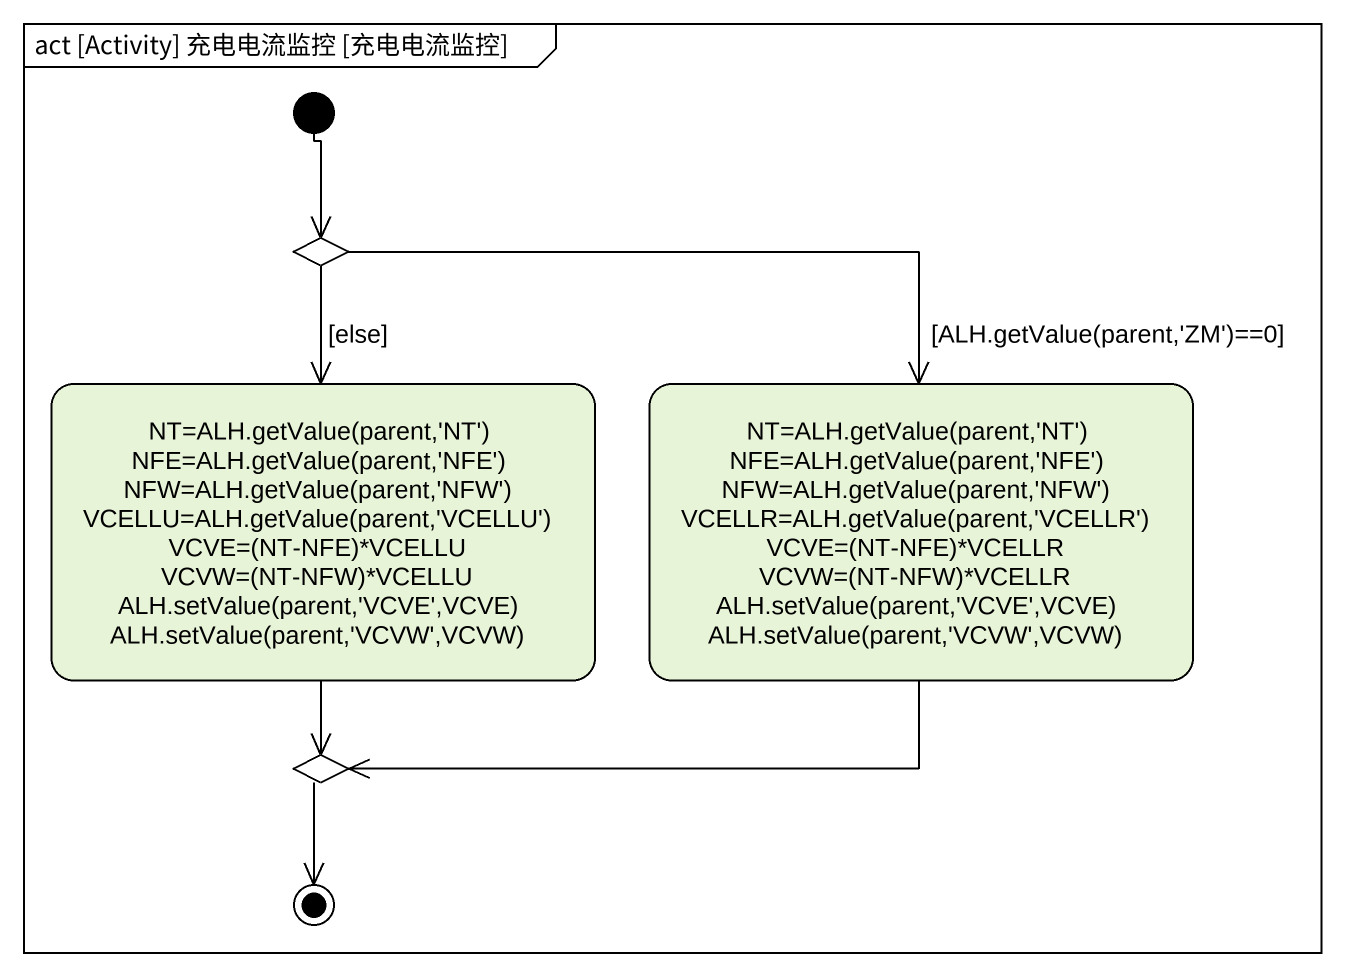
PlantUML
@startuml
mainframe act [Activity] 充电电流监控 [充电电流监控]
hide empty description
state choice1 <<choice>>
state "NT=ALH.getValue(parent,'NT') NFE=ALH.getValue(parent,'NFE') NFW=ALH.getValue(parent,'NFW') VCELLU=ALH.getValue(parent,'VCELLU') VCVE=(NT-NFE)*VCELLU VCVW=(NT-NFW)*VCELLU ALH.setValue(parent,'VCVE',VCVE) ALH.setValue(parent,'VCVW',VCVW)" as NT_ALH_getValue_parent_NT
state "NT=ALH.getValue(parent,'NT') NFE=ALH.getValue(parent,'NFE') NFW=ALH.getValue(parent,'NFW') VCELLR=ALH.getValue(parent,'VCELLR') VCVE=(NT-NFE)*VCELLR VCVW=(NT-NFW)*VCELLR ALH.setValue(parent,'VCVE',VCVE) ALH.setValue(parent,'VCVW',VCVW)" as NT_ALH_getValue_parent_NT_2
state choice2 <<choice>>
[*] --> choice1
choice1 --> NT_ALH_getValue_parent_NT : [else]
choice1 -right-> NT_ALH_getValue_parent_NT_2 : [ALH.getValue(parent,'ZM')==0]
NT_ALH_getValue_parent_NT --> choice2
NT_ALH_getValue_parent_NT_2 -left-> choice2
choice2 --> [*]
@enduml
